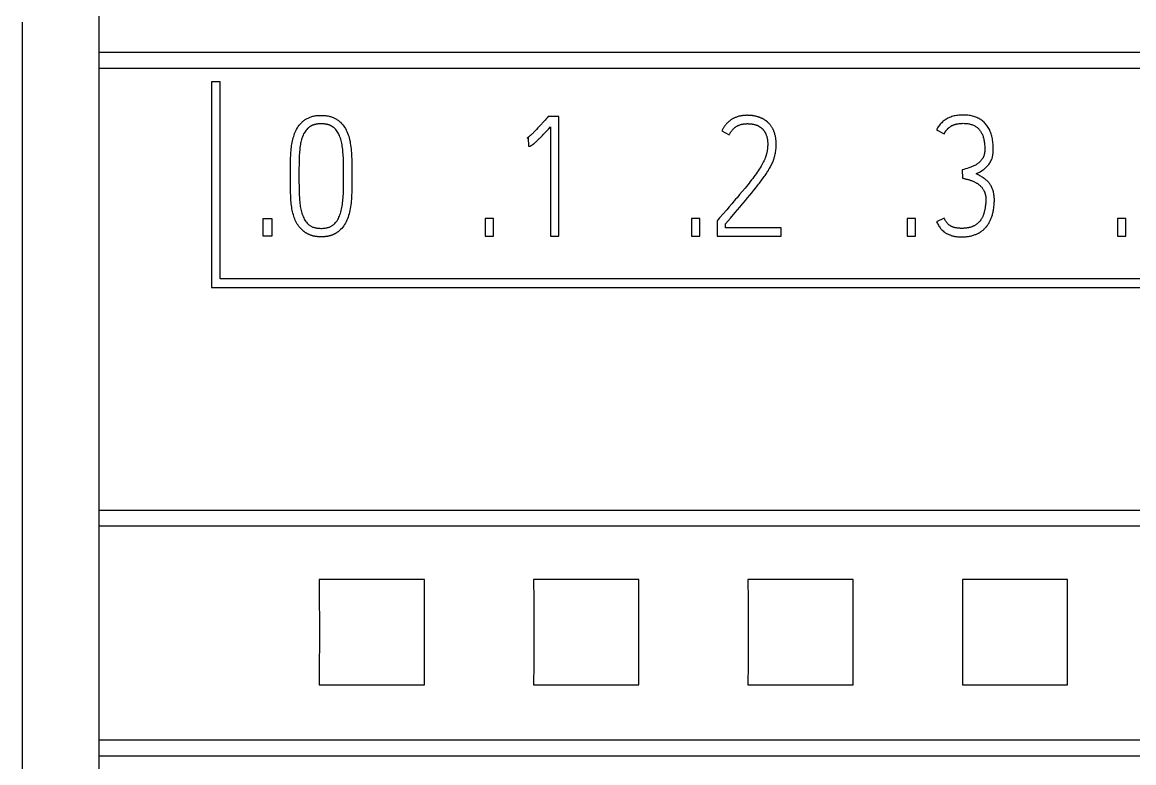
# Model space of a CAD drawing. Header units: inches. Extents: x 9000 to 22395, y 8106 to 17135.
# Drawn here: x 10190 to 10218.8, y 8414.75 to 8433.94 of the extents above; entities that cross this region are included whole.
import ezdxf

# ---------------------------------------------------------------- set-up
doc = ezdxf.new("R2010")
doc.units = ezdxf.units.IN
doc.header["$MEASUREMENT"] = 0
doc.layers.add('20000_FRONT_O', color=7, linetype='Continuous')
doc.layers.add('20500_FRONT_O_LABELING', color=7, linetype='Continuous')

# ---------------------------------------------------------------- blocks, each defined once
blk = doc.blocks.new('A$C21A67833')
at = {"layer": '20000_FRONT_O', "linetype": 'Continuous'}
for p, q in [((61.021, 22.835), (61.021, 76.112)), ((107.764, 61.783), (61.021, 61.783)), ((107.764, 61.595), (61.021, 61.595)), ((62.43, 61.443), (62.33, 61.443)), ((62.33, 61.443), (62.33, 59.043)), ((62.43, 59.143), (62.43, 61.443)), ((85.74, 59.143), (62.43, 59.143)), ((62.33, 59.043), (85.84, 59.043)), ((110, 56.444), (61.021, 56.444)), ((110, 56.258), (61.021, 56.258)), ((64.814, 55.638), (63.586, 55.638)), ((67.314, 55.638), (66.086, 55.638)), ((69.814, 55.638), (68.586, 55.638)), ((72.314, 55.638), (71.086, 55.638)), ((63.586, 54.41), (64.814, 54.41)), ((66.086, 54.41), (67.314, 54.41)), ((68.586, 54.41), (69.814, 54.41)), ((71.086, 54.41), (72.314, 54.41)), ((110, 53.765), (61.021, 53.765)), ((110, 53.578), (61.021, 53.578))]:
    blk.add_line(p, q, dxfattribs=at)
for points in [[(60.122, 62.136), (60.123, 54.044), (60.123, 45.952), (60.122, 37.86)], [(63.586, 55.638), (63.587, 55.396), (63.588, 55.149), (63.588, 54.899), (63.587, 54.652), (63.586, 54.41)], [(64.814, 54.41), (64.813, 54.652), (64.813, 54.899), (64.813, 55.149), (64.813, 55.396), (64.814, 55.638)], [(66.086, 55.638), (66.087, 55.396), (66.088, 55.149), (66.088, 54.899), (66.087, 54.652), (66.086, 54.41)], [(67.314, 54.41), (67.313, 54.652), (67.313, 54.899), (67.313, 55.149), (67.313, 55.396), (67.314, 55.638)], [(68.586, 55.638), (68.587, 55.396), (68.588, 55.149), (68.588, 54.899), (68.587, 54.652), (68.586, 54.41)], [(69.814, 54.41), (69.813, 54.652), (69.813, 54.899), (69.813, 55.149), (69.813, 55.396), (69.814, 55.638)], [(71.086, 55.638), (71.087, 55.396), (71.088, 55.149), (71.088, 54.899), (71.087, 54.652), (71.086, 54.41)], [(72.314, 54.41), (72.313, 54.652), (72.313, 54.899), (72.313, 55.149), (72.313, 55.396), (72.314, 55.638)]]:
    blk.add_lwpolyline(points, dxfattribs=at)
at = {"layer": '20500_FRONT_O_LABELING', "linetype": 'Continuous'}
for p, q in [((66.168, 60.937), (66.152, 60.92)), ((66.201, 60.973), (66.168, 60.937)), ((66.222, 60.996), (66.201, 60.973)), ((66.257, 61.035), (66.243, 61.02)), ((66.379, 61.035), (66.257, 61.035)), ((66.379, 59.641), (66.379, 61.035)), ((66.102, 60.867), (66.092, 60.858)), ((66.111, 60.877), (66.102, 60.867)), ((66.121, 60.887), (66.111, 60.877)), ((66.136, 60.903), (66.121, 60.887)), ((66.152, 60.92), (66.136, 60.903)), ((66.166, 60.793), (66.178, 60.805)), ((66.178, 60.805), (66.19, 60.817)), ((66.19, 60.817), (66.203, 60.831)), ((66.203, 60.831), (66.218, 60.846)), ((66.218, 60.846), (66.238, 60.867)), ((66.238, 60.867), (66.259, 60.89)), ((66.259, 60.89), (66.282, 60.915)), ((66.282, 60.915), (66.282, 59.641)), ((68.28, 60.87), (68.368, 60.825)), ((70.785, 60.88), (70.874, 60.835)), ((66.01, 60.785), (66.022, 60.789)), ((66.022, 60.789), (66.028, 60.69)), ((66.112, 60.741), (66.118, 60.746)), ((66.118, 60.746), (66.123, 60.751)), ((66.123, 60.751), (66.129, 60.757)), ((66.129, 60.757), (66.135, 60.763)), ((66.135, 60.763), (66.142, 60.769)), ((66.152, 60.779), (66.159, 60.786)), ((66.159, 60.786), (66.166, 60.793)), ((63.35, 60.474), (63.349, 60.433)), ((63.349, 60.433), (63.349, 60.39)), ((71.082, 60.414), (71.088, 60.317)), ((63.25, 60.35), (63.25, 60.397)), ((63.25, 60.302), (63.25, 60.35)), ((63.349, 60.325), (63.349, 60.281)), ((63.251, 60.187), (63.251, 60.232)), ((63.252, 60.143), (63.251, 60.187)), ((63.868, 60.196), (63.869, 60.241)), ((68.553, 60.202), (68.489, 60.126)), ((68.606, 60.119), (68.63, 60.148)), ((68.63, 60.148), (68.654, 60.177)), ((68.654, 60.177), (68.676, 60.205)), ((68.442, 60.071), (68.396, 60.017)), ((68.53, 60.028), (68.556, 60.059)), ((68.556, 60.059), (68.581, 60.089)), ((68.581, 60.089), (68.606, 60.119)), ((68.338, 59.949), (68.255, 59.854)), ((68.367, 59.982), (68.338, 59.949)), ((68.396, 60.017), (68.367, 59.982)), ((68.381, 59.853), (68.436, 59.918)), ((62.933, 59.847), (63.032, 59.847)), ((62.933, 59.643), (62.933, 59.847)), ((63.032, 59.847), (63.032, 59.643)), ((65.62, 59.847), (65.521, 59.847)), ((65.521, 59.847), (65.521, 59.643)), ((65.62, 59.643), (65.62, 59.847)), ((68.026, 59.847), (67.927, 59.847)), ((67.927, 59.847), (67.927, 59.643)), ((68.026, 59.643), (68.026, 59.847)), ((68.239, 59.835), (68.228, 59.821)), ((68.228, 59.821), (68.228, 59.643)), ((68.255, 59.854), (68.239, 59.835)), ((68.325, 59.787), (68.381, 59.853)), ((68.325, 59.74), (68.325, 59.787)), ((70.54, 59.847), (70.441, 59.847)), ((70.441, 59.847), (70.441, 59.643)), ((70.54, 59.643), (70.54, 59.847)), ((70.874, 59.85), (70.785, 59.81)), ((72.994, 59.847), (72.895, 59.847)), ((72.895, 59.847), (72.895, 59.643)), ((72.994, 59.643), (72.994, 59.847)), ((63.032, 59.643), (62.933, 59.643)), ((65.521, 59.643), (65.62, 59.643)), ((66.282, 59.641), (66.379, 59.641)), ((67.927, 59.643), (68.026, 59.643)), ((68.228, 59.643), (68.973, 59.643)), ((68.973, 59.74), (68.325, 59.74)), ((68.973, 59.643), (68.973, 59.74)), ((70.441, 59.643), (70.54, 59.643)), ((72.895, 59.643), (72.994, 59.643))]:
    blk.add_line(p, q, dxfattribs=at)
for points in [[(63.306, 60.853), (63.313, 60.87), (63.322, 60.887), (63.331, 60.904), (63.342, 60.92), (63.353, 60.935), (63.365, 60.949), (63.378, 60.963), (63.385, 60.97), (63.392, 60.977), (63.399, 60.983), (63.407, 60.989), (63.414, 60.994), (63.422, 61), (63.43, 61.005), (63.438, 61.01), (63.446, 61.014), (63.455, 61.019), (63.464, 61.023), (63.472, 61.026), (63.481, 61.03), (63.491, 61.033), (63.5, 61.036), (63.51, 61.039), (63.519, 61.041), (63.529, 61.043), (63.54, 61.045), (63.55, 61.047), (63.56, 61.048), (63.571, 61.049), (63.582, 61.05), (63.593, 61.05), (63.616, 61.05), (63.627, 61.05), (63.638, 61.05), (63.649, 61.049), (63.66, 61.048), (63.67, 61.046), (63.68, 61.045), (63.69, 61.043), (63.7, 61.041), (63.71, 61.038), (63.72, 61.036), (63.729, 61.033), (63.738, 61.029), (63.747, 61.026), (63.756, 61.022), (63.765, 61.018), (63.773, 61.014), (63.781, 61.009), (63.789, 61.004), (63.797, 60.999), (63.805, 60.994), (63.813, 60.988), (63.82, 60.982), (63.827, 60.976), (63.834, 60.969), (63.847, 60.956), (63.86, 60.941), (63.872, 60.926), (63.882, 60.911), (63.892, 60.895), (63.901, 60.878), (63.909, 60.861), (63.917, 60.843), (63.923, 60.825), (63.93, 60.806), (63.935, 60.787), (63.94, 60.767), (63.945, 60.747), (63.948, 60.726), (63.952, 60.704), (63.955, 60.683), (63.957, 60.66), (63.96, 60.638), (63.961, 60.614), (63.963, 60.591), (63.964, 60.566), (63.965, 60.542)], [(63.769, 60.895), (63.766, 60.898), (63.763, 60.9), (63.761, 60.903), (63.758, 60.905), (63.755, 60.907), (63.752, 60.91), (63.749, 60.912), (63.746, 60.914), (63.743, 60.916), (63.74, 60.918), (63.737, 60.92), (63.734, 60.922), (63.731, 60.924), (63.728, 60.926), (63.724, 60.927), (63.721, 60.929), (63.717, 60.931), (63.714, 60.932), (63.711, 60.934), (63.707, 60.935), (63.703, 60.936), (63.7, 60.938), (63.696, 60.939), (63.692, 60.94), (63.688, 60.941), (63.685, 60.942), (63.681, 60.943), (63.677, 60.944), (63.673, 60.945), (63.669, 60.946), (63.665, 60.947), (63.661, 60.948), (63.656, 60.948), (63.652, 60.949), (63.648, 60.949), (63.644, 60.95), (63.639, 60.95), (63.635, 60.951), (63.63, 60.951), (63.626, 60.951), (63.621, 60.951), (63.617, 60.951), (63.612, 60.952), (63.607, 60.952), (63.602, 60.951), (63.598, 60.951), (63.593, 60.951), (63.589, 60.951), (63.584, 60.951), (63.58, 60.95), (63.576, 60.95), (63.571, 60.95), (63.567, 60.949), (63.563, 60.948), (63.559, 60.948), (63.554, 60.947), (63.55, 60.946), (63.546, 60.946), (63.542, 60.945), (63.539, 60.944), (63.535, 60.943), (63.531, 60.942), (63.527, 60.941), (63.523, 60.94), (63.52, 60.938), (63.516, 60.937), (63.513, 60.936), (63.509, 60.935), (63.506, 60.933), (63.502, 60.932), (63.499, 60.93), (63.496, 60.928), (63.493, 60.927), (63.489, 60.925), (63.486, 60.923), (63.483, 60.922), (63.48, 60.92), (63.477, 60.918), (63.474, 60.916), (63.471, 60.914), (63.468, 60.912), (63.466, 60.909), (63.463, 60.907), (63.46, 60.905), (63.458, 60.903), (63.455, 60.9), (63.452, 60.898), (63.45, 60.895)], [(66.243, 61.02), (66.233, 61.008), (66.222, 60.996)], [(68.759, 61.01), (68.754, 61.012), (68.749, 61.015), (68.744, 61.017), (68.738, 61.019), (68.733, 61.022), (68.727, 61.024), (68.722, 61.026), (68.716, 61.028), (68.71, 61.03), (68.704, 61.032), (68.698, 61.034), (68.691, 61.036), (68.685, 61.038), (68.679, 61.039), (68.672, 61.041), (68.665, 61.042), (68.658, 61.044), (68.651, 61.045), (68.644, 61.046), (68.637, 61.047), (68.629, 61.048), (68.622, 61.049), (68.614, 61.049), (68.606, 61.05), (68.598, 61.05), (68.59, 61.05), (68.582, 61.051), (68.573, 61.051), (68.565, 61.05), (68.557, 61.05), (68.548, 61.05), (68.54, 61.049), (68.532, 61.048), (68.524, 61.047), (68.517, 61.046), (68.509, 61.045), (68.501, 61.044), (68.494, 61.042), (68.486, 61.04), (68.479, 61.039), (68.472, 61.037), (68.465, 61.034), (68.458, 61.032), (68.451, 61.03), (68.444, 61.027), (68.437, 61.024), (68.43, 61.021), (68.424, 61.018), (68.417, 61.015), (68.411, 61.012), (68.405, 61.008), (68.399, 61.004), (68.393, 61.001), (68.387, 60.997), (68.381, 60.993), (68.375, 60.988), (68.369, 60.984), (68.364, 60.979), (68.358, 60.974), (68.353, 60.969), (68.348, 60.964), (68.342, 60.959), (68.337, 60.954), (68.332, 60.948), (68.328, 60.943), (68.323, 60.937), (68.318, 60.931), (68.313, 60.925), (68.309, 60.918), (68.305, 60.912), (68.3, 60.905), (68.296, 60.898), (68.292, 60.892), (68.288, 60.885), (68.284, 60.877), (68.28, 60.87)], [(68.368, 60.825), (68.37, 60.831), (68.374, 60.836), (68.377, 60.842), (68.38, 60.847), (68.383, 60.852), (68.386, 60.857), (68.39, 60.862), (68.393, 60.867), (68.397, 60.871), (68.401, 60.876), (68.404, 60.88), (68.408, 60.884), (68.412, 60.889), (68.416, 60.893), (68.42, 60.896), (68.424, 60.9), (68.428, 60.904), (68.433, 60.907), (68.437, 60.911), (68.441, 60.914), (68.446, 60.917), (68.45, 60.92), (68.455, 60.923), (68.46, 60.925), (68.465, 60.928), (68.469, 60.931), (68.474, 60.933), (68.479, 60.935), (68.484, 60.937), (68.49, 60.939), (68.495, 60.941), (68.5, 60.943), (68.506, 60.944), (68.511, 60.946), (68.517, 60.947), (68.522, 60.948), (68.528, 60.949), (68.534, 60.95), (68.54, 60.951), (68.545, 60.952), (68.551, 60.952), (68.558, 60.953), (68.564, 60.953), (68.57, 60.953), (68.576, 60.954), (68.583, 60.954), (68.589, 60.953), (68.595, 60.953), (68.601, 60.953), (68.607, 60.952), (68.613, 60.952), (68.619, 60.951), (68.624, 60.951), (68.63, 60.95), (68.636, 60.949), (68.641, 60.948), (68.647, 60.947), (68.652, 60.946), (68.657, 60.945), (68.662, 60.943), (68.667, 60.942), (68.672, 60.941), (68.677, 60.939), (68.682, 60.937), (68.687, 60.936), (68.692, 60.934), (68.696, 60.932), (68.701, 60.93), (68.705, 60.928), (68.709, 60.925), (68.714, 60.923), (68.718, 60.921), (68.722, 60.918), (68.726, 60.916), (68.73, 60.913), (68.734, 60.91), (68.738, 60.907), (68.741, 60.904), (68.745, 60.901), (68.748, 60.898), (68.752, 60.895), (68.755, 60.892), (68.758, 60.888), (68.762, 60.885), (68.765, 60.881), (68.768, 60.878), (68.771, 60.874), (68.773, 60.87)], [(68.816, 60.97), (68.814, 60.972), (68.812, 60.974), (68.81, 60.976), (68.808, 60.977), (68.806, 60.979), (68.804, 60.981), (68.802, 60.983), (68.799, 60.984), (68.797, 60.986), (68.795, 60.988), (68.792, 60.989), (68.79, 60.991), (68.788, 60.993), (68.785, 60.994), (68.783, 60.996), (68.78, 60.998), (68.778, 60.999), (68.775, 61.001), (68.772, 61.002), (68.77, 61.004), (68.767, 61.005), (68.764, 61.007), (68.762, 61.008), (68.759, 61.01)], [(68.882, 60.524), (68.884, 60.53), (68.886, 60.535), (68.888, 60.541), (68.89, 60.547), (68.892, 60.553), (68.893, 60.559), (68.895, 60.565), (68.897, 60.571), (68.898, 60.577), (68.9, 60.583), (68.903, 60.596), (68.905, 60.609), (68.908, 60.622), (68.91, 60.635), (68.911, 60.648), (68.913, 60.662), (68.914, 60.675), (68.915, 60.689), (68.915, 60.702), (68.915, 60.716), (68.915, 60.723), (68.915, 60.729), (68.914, 60.736), (68.914, 60.743), (68.914, 60.75), (68.913, 60.757), (68.912, 60.763), (68.911, 60.77), (68.911, 60.777), (68.91, 60.784), (68.909, 60.79), (68.907, 60.797), (68.906, 60.804), (68.905, 60.811), (68.903, 60.817), (68.901, 60.824), (68.9, 60.831), (68.898, 60.837), (68.896, 60.844), (68.894, 60.85), (68.891, 60.857), (68.889, 60.863), (68.886, 60.87), (68.884, 60.876), (68.881, 60.882), (68.878, 60.888), (68.875, 60.894), (68.871, 60.9), (68.868, 60.906), (68.864, 60.912), (68.861, 60.918), (68.857, 60.924), (68.853, 60.929), (68.848, 60.935), (68.844, 60.941), (68.839, 60.946), (68.833, 60.952), (68.828, 60.958), (68.822, 60.964), (68.816, 60.97)], [(71.249, 60.369), (71.267, 60.379), (71.286, 60.389), (71.304, 60.399), (71.322, 60.411), (71.331, 60.417), (71.339, 60.423), (71.348, 60.43), (71.356, 60.437), (71.364, 60.445), (71.372, 60.453), (71.38, 60.461), (71.388, 60.47), (71.395, 60.479), (71.402, 60.488), (71.408, 60.498), (71.414, 60.509), (71.42, 60.519), (71.425, 60.531), (71.43, 60.542), (71.432, 60.548), (71.434, 60.555), (71.436, 60.561), (71.438, 60.568), (71.439, 60.575), (71.441, 60.582), (71.442, 60.589), (71.443, 60.596), (71.444, 60.604), (71.445, 60.612), (71.446, 60.62), (71.446, 60.628), (71.447, 60.636), (71.447, 60.645), (71.447, 60.654), (71.447, 60.662), (71.447, 60.68), (71.446, 60.697), (71.445, 60.714), (71.443, 60.73), (71.442, 60.746), (71.439, 60.762), (71.437, 60.777), (71.433, 60.792), (71.43, 60.807), (71.426, 60.821), (71.422, 60.835), (71.417, 60.848), (71.412, 60.861), (71.406, 60.873), (71.401, 60.885), (71.394, 60.897), (71.388, 60.909), (71.381, 60.92), (71.373, 60.93), (71.365, 60.94), (71.357, 60.95), (71.348, 60.96), (71.339, 60.969), (71.33, 60.977), (71.321, 60.985), (71.311, 60.993), (71.3, 61), (71.29, 61.007), (71.279, 61.013), (71.267, 61.019), (71.256, 61.024), (71.244, 61.029), (71.231, 61.034), (71.219, 61.038), (71.206, 61.042), (71.192, 61.045), (71.179, 61.048), (71.165, 61.05), (71.15, 61.052), (71.136, 61.053), (71.121, 61.054), (71.105, 61.054), (71.09, 61.054), (71.074, 61.054), (71.059, 61.053), (71.044, 61.052), (71.03, 61.05), (71.016, 61.048), (71.002, 61.046), (70.989, 61.043), (70.976, 61.039), (70.963, 61.035), (70.95, 61.031), (70.938, 61.026), (70.927, 61.021), (70.915, 61.016), (70.904, 61.01), (70.894, 61.003), (70.883, 60.996), (70.873, 60.989), (70.863, 60.981), (70.854, 60.973), (70.845, 60.964), (70.836, 60.955), (70.828, 60.946), (70.82, 60.936), (70.812, 60.926), (70.805, 60.915), (70.798, 60.904), (70.791, 60.892), (70.785, 60.88)], [(70.874, 60.835), (70.876, 60.838), (70.877, 60.841), (70.879, 60.844), (70.881, 60.847), (70.882, 60.85), (70.884, 60.853), (70.886, 60.856), (70.887, 60.858), (70.889, 60.861), (70.891, 60.864), (70.893, 60.866), (70.894, 60.869), (70.896, 60.871), (70.898, 60.874), (70.9, 60.876), (70.902, 60.878), (70.904, 60.881), (70.906, 60.883), (70.907, 60.885), (70.909, 60.887), (70.911, 60.89), (70.913, 60.892), (70.915, 60.894), (70.917, 60.896), (70.919, 60.898), (70.922, 60.9), (70.924, 60.902), (70.926, 60.903), (70.928, 60.905), (70.93, 60.907), (70.934, 60.91), (70.939, 60.914), (70.943, 60.917), (70.947, 60.92), (70.952, 60.923), (70.956, 60.925), (70.961, 60.928), (70.965, 60.93), (70.97, 60.933), (70.974, 60.935), (70.979, 60.937), (70.984, 60.938), (70.988, 60.94), (70.993, 60.942), (70.997, 60.943), (71.002, 60.945), (71.007, 60.946), (71.012, 60.948), (71.016, 60.949), (71.021, 60.95), (71.026, 60.951), (71.031, 60.952), (71.036, 60.953)], [(71.036, 60.953), (71.048, 60.954), (71.06, 60.956), (71.072, 60.957), (71.083, 60.957), (71.095, 60.958), (71.106, 60.957), (71.118, 60.957), (71.128, 60.956), (71.139, 60.955), (71.15, 60.954), (71.16, 60.952), (71.17, 60.95), (71.179, 60.948), (71.189, 60.945), (71.198, 60.942), (71.206, 60.939), (71.215, 60.935), (71.223, 60.931), (71.231, 60.927), (71.239, 60.922), (71.246, 60.917), (71.254, 60.912), (71.261, 60.907), (71.267, 60.901), (71.274, 60.895), (71.28, 60.888), (71.286, 60.881), (71.291, 60.874), (71.297, 60.867), (71.302, 60.859), (71.307, 60.851), (71.311, 60.843), (71.316, 60.834), (71.32, 60.825), (71.323, 60.816), (71.327, 60.806), (71.33, 60.796), (71.333, 60.786), (71.336, 60.775), (71.338, 60.764), (71.34, 60.753), (71.342, 60.742), (71.344, 60.73), (71.345, 60.718), (71.346, 60.705), (71.347, 60.692), (71.348, 60.679), (71.348, 60.666), (71.348, 60.652), (71.348, 60.645), (71.348, 60.639), (71.347, 60.632), (71.347, 60.626), (71.346, 60.62), (71.345, 60.614), (71.344, 60.608), (71.343, 60.602), (71.342, 60.596), (71.34, 60.591), (71.339, 60.585), (71.337, 60.58), (71.335, 60.575), (71.333, 60.57), (71.331, 60.565), (71.329, 60.561), (71.327, 60.556), (71.324, 60.552), (71.319, 60.543), (71.313, 60.535), (71.307, 60.527), (71.301, 60.519), (71.294, 60.512), (71.287, 60.505), (71.28, 60.498), (71.272, 60.492), (71.264, 60.486), (71.256, 60.481), (71.248, 60.475), (71.239, 60.47), (71.23, 60.466), (71.221, 60.461), (71.212, 60.457), (71.202, 60.453), (71.193, 60.449), (71.183, 60.445), (71.162, 60.438), (71.142, 60.432), (71.122, 60.426), (71.102, 60.42), (71.082, 60.414)], [(63.25, 60.397), (63.25, 60.444), (63.251, 60.467), (63.251, 60.49), (63.251, 60.512), (63.252, 60.534), (63.252, 60.555), (63.253, 60.577), (63.254, 60.598), (63.256, 60.618), (63.257, 60.639), (63.259, 60.659), (63.262, 60.678), (63.264, 60.697), (63.267, 60.716), (63.271, 60.735), (63.275, 60.753), (63.279, 60.77), (63.283, 60.787), (63.288, 60.804), (63.294, 60.821), (63.299, 60.837), (63.306, 60.853)], [(63.45, 60.895), (63.441, 60.886), (63.433, 60.876), (63.425, 60.866), (63.418, 60.855), (63.411, 60.844), (63.404, 60.833), (63.399, 60.821), (63.393, 60.808), (63.388, 60.795), (63.384, 60.782), (63.38, 60.768), (63.376, 60.754), (63.372, 60.739), (63.369, 60.724), (63.366, 60.709), (63.364, 60.693), (63.361, 60.676), (63.359, 60.66), (63.358, 60.643), (63.356, 60.625), (63.355, 60.607), (63.353, 60.589), (63.353, 60.571), (63.352, 60.552), (63.351, 60.533), (63.351, 60.514), (63.35, 60.474)], [(63.869, 60.382), (63.869, 60.405), (63.869, 60.428), (63.869, 60.45), (63.869, 60.472), (63.868, 60.494), (63.868, 60.515), (63.867, 60.536), (63.867, 60.557), (63.866, 60.577), (63.864, 60.596), (63.863, 60.616), (63.862, 60.635), (63.86, 60.653), (63.858, 60.672), (63.855, 60.69), (63.853, 60.707), (63.85, 60.724), (63.846, 60.74), (63.842, 60.756), (63.838, 60.771), (63.833, 60.786), (63.828, 60.8), (63.822, 60.814), (63.816, 60.827), (63.809, 60.84), (63.802, 60.852), (63.794, 60.863), (63.786, 60.874), (63.778, 60.885), (63.769, 60.895)], [(66.092, 60.858), (66.083, 60.849), (66.079, 60.844), (66.075, 60.84), (66.07, 60.836), (66.066, 60.832), (66.062, 60.828), (66.058, 60.824), (66.054, 60.821), (66.05, 60.817), (66.047, 60.814), (66.043, 60.811), (66.039, 60.808), (66.036, 60.805), (66.033, 60.802), (66.03, 60.8), (66.027, 60.797), (66.024, 60.795), (66.022, 60.793), (66.02, 60.791), (66.017, 60.789), (66.015, 60.788), (66.014, 60.787), (66.012, 60.786), (66.01, 60.785)], [(68.773, 60.87), (68.777, 60.865), (68.78, 60.86), (68.783, 60.855), (68.786, 60.85), (68.789, 60.845), (68.791, 60.84), (68.794, 60.834), (68.796, 60.829), (68.798, 60.823), (68.8, 60.818), (68.802, 60.812), (68.804, 60.806), (68.806, 60.8), (68.807, 60.795), (68.808, 60.789), (68.81, 60.783), (68.811, 60.777), (68.812, 60.771), (68.813, 60.764), (68.813, 60.758), (68.814, 60.752), (68.815, 60.746), (68.815, 60.74), (68.816, 60.734), (68.816, 60.727), (68.816, 60.721), (68.816, 60.715), (68.816, 60.708), (68.816, 60.702), (68.816, 60.696), (68.815, 60.689), (68.815, 60.683), (68.815, 60.677), (68.814, 60.671), (68.813, 60.664), (68.813, 60.658), (68.812, 60.652), (68.811, 60.646), (68.81, 60.64), (68.809, 60.634), (68.808, 60.628), (68.807, 60.622), (68.805, 60.616), (68.804, 60.61), (68.803, 60.605), (68.801, 60.599), (68.8, 60.594), (68.798, 60.588), (68.797, 60.583), (68.795, 60.578), (68.794, 60.572), (68.792, 60.567), (68.791, 60.562), (68.789, 60.557)], [(66.028, 60.69), (66.028, 60.69), (66.029, 60.69), (66.029, 60.69), (66.029, 60.69), (66.03, 60.69), (66.03, 60.69), (66.03, 60.69), (66.031, 60.69), (66.031, 60.69), (66.031, 60.69), (66.032, 60.69), (66.032, 60.69), (66.032, 60.69), (66.033, 60.69), (66.033, 60.69), (66.034, 60.69), (66.034, 60.69), (66.034, 60.69), (66.035, 60.69), (66.035, 60.69), (66.036, 60.69), (66.036, 60.69), (66.036, 60.69), (66.037, 60.69), (66.037, 60.691), (66.038, 60.691), (66.038, 60.691), (66.039, 60.691), (66.039, 60.691), (66.039, 60.691), (66.04, 60.691), (66.04, 60.691), (66.041, 60.691), (66.041, 60.691), (66.042, 60.692), (66.042, 60.692), (66.043, 60.692), (66.043, 60.692), (66.044, 60.692), (66.044, 60.692), (66.045, 60.692), (66.045, 60.692), (66.046, 60.693), (66.046, 60.693), (66.047, 60.693), (66.047, 60.693), (66.048, 60.693), (66.048, 60.693)], [(66.048, 60.693), (66.049, 60.694), (66.05, 60.694), (66.051, 60.694), (66.053, 60.695), (66.054, 60.696), (66.055, 60.696), (66.056, 60.697), (66.058, 60.698), (66.059, 60.698), (66.061, 60.699), (66.062, 60.7), (66.064, 60.701), (66.065, 60.702), (66.067, 60.703), (66.069, 60.705), (66.07, 60.706), (66.072, 60.707), (66.074, 60.708), (66.076, 60.71), (66.078, 60.711), (66.08, 60.713), (66.082, 60.714), (66.084, 60.716), (66.086, 60.718), (66.088, 60.719), (66.09, 60.721), (66.092, 60.723), (66.095, 60.725), (66.097, 60.727), (66.099, 60.729), (66.102, 60.731), (66.104, 60.733), (66.107, 60.736), (66.112, 60.741)], [(66.142, 60.769), (66.145, 60.772), (66.152, 60.779)], [(63.965, 60.542), (63.965, 60.491), (63.966, 60.465), (63.966, 60.439), (63.966, 60.412), (63.966, 60.385), (63.967, 60.358)], [(68.789, 60.557), (68.787, 60.551), (68.784, 60.545), (68.781, 60.538), (68.778, 60.531), (68.775, 60.525), (68.772, 60.518), (68.769, 60.51), (68.765, 60.503), (68.761, 60.496), (68.757, 60.488), (68.752, 60.48), (68.748, 60.472), (68.743, 60.464), (68.738, 60.456), (68.728, 60.439), (68.717, 60.422), (68.705, 60.405), (68.693, 60.388), (68.681, 60.37), (68.668, 60.352), (68.655, 60.334), (68.641, 60.315), (68.628, 60.297), (68.613, 60.278), (68.599, 60.259), (68.584, 60.24), (68.568, 60.221), (68.553, 60.202)], [(68.676, 60.205), (68.688, 60.219), (68.698, 60.233), (68.709, 60.247), (68.719, 60.26), (68.73, 60.273), (68.739, 60.286), (68.749, 60.299), (68.758, 60.312), (68.767, 60.325), (68.776, 60.337), (68.785, 60.35), (68.793, 60.362), (68.802, 60.374), (68.809, 60.386), (68.817, 60.398), (68.824, 60.409), (68.831, 60.421), (68.838, 60.432), (68.844, 60.443), (68.85, 60.454), (68.855, 60.464), (68.861, 60.475), (68.866, 60.485), (68.87, 60.495), (68.874, 60.505), (68.878, 60.515), (68.882, 60.524)], [(63.251, 60.232), (63.25, 60.278), (63.25, 60.302)], [(63.349, 60.39), (63.349, 60.369), (63.349, 60.325)], [(63.349, 60.281), (63.349, 60.26), (63.35, 60.239), (63.35, 60.218), (63.35, 60.197), (63.351, 60.176), (63.351, 60.156), (63.352, 60.136), (63.353, 60.117), (63.354, 60.097), (63.355, 60.078), (63.357, 60.06), (63.358, 60.042), (63.361, 60.024), (63.363, 60.006), (63.365, 59.989), (63.368, 59.973), (63.372, 59.956), (63.375, 59.941), (63.379, 59.925), (63.383, 59.91), (63.388, 59.896), (63.393, 59.882)], [(63.967, 60.358), (63.967, 60.303), (63.966, 60.276), (63.966, 60.249), (63.966, 60.223), (63.966, 60.197), (63.965, 60.172), (63.965, 60.147), (63.964, 60.122), (63.963, 60.098), (63.962, 60.074), (63.96, 60.051), (63.958, 60.028), (63.955, 60.006), (63.952, 59.984), (63.948, 59.963), (63.944, 59.942), (63.94, 59.921), (63.935, 59.901), (63.929, 59.882), (63.923, 59.863), (63.916, 59.845), (63.908, 59.827), (63.9, 59.81), (63.891, 59.793), (63.882, 59.777), (63.871, 59.761), (63.86, 59.747), (63.848, 59.732), (63.835, 59.719)], [(63.869, 60.241), (63.869, 60.264), (63.869, 60.287), (63.87, 60.311), (63.87, 60.334), (63.869, 60.382)], [(70.785, 59.81), (70.79, 59.8), (70.795, 59.79), (70.8, 59.78), (70.806, 59.769), (70.812, 59.759), (70.819, 59.749), (70.826, 59.739), (70.833, 59.729), (70.842, 59.719), (70.851, 59.71), (70.861, 59.702), (70.871, 59.693), (70.877, 59.689), (70.883, 59.685), (70.889, 59.681), (70.895, 59.677), (70.901, 59.674), (70.907, 59.67), (70.914, 59.667), (70.921, 59.664), (70.928, 59.661), (70.935, 59.658), (70.942, 59.655), (70.95, 59.652), (70.957, 59.649), (70.965, 59.647), (70.974, 59.645), (70.982, 59.643), (70.991, 59.641), (71, 59.639), (71.009, 59.638), (71.019, 59.636), (71.029, 59.635), (71.039, 59.635), (71.049, 59.634), (71.06, 59.633), (71.071, 59.633), (71.082, 59.633), (71.094, 59.633), (71.105, 59.634), (71.116, 59.634), (71.126, 59.635), (71.137, 59.636), (71.147, 59.638), (71.158, 59.639), (71.168, 59.641), (71.178, 59.643), (71.187, 59.645), (71.197, 59.647), (71.206, 59.65), (71.216, 59.652), (71.225, 59.655), (71.234, 59.659), (71.242, 59.662), (71.251, 59.666), (71.26, 59.669), (71.268, 59.673), (71.276, 59.678), (71.284, 59.682), (71.292, 59.687), (71.299, 59.692), (71.307, 59.697), (71.314, 59.702), (71.321, 59.708), (71.328, 59.713), (71.335, 59.719), (71.342, 59.726), (71.348, 59.732), (71.354, 59.739), (71.36, 59.745), (71.366, 59.752), (71.372, 59.76), (71.378, 59.767), (71.383, 59.775), (71.388, 59.782), (71.393, 59.79), (71.398, 59.799), (71.403, 59.807), (71.407, 59.815), (71.412, 59.824), (71.416, 59.833), (71.42, 59.842), (71.423, 59.851), (71.427, 59.861), (71.43, 59.87), (71.433, 59.88), (71.436, 59.89), (71.439, 59.9), (71.442, 59.911), (71.444, 59.921), (71.446, 59.932), (71.449, 59.943), (71.45, 59.954), (71.452, 59.966), (71.454, 59.977), (71.455, 59.989), (71.456, 60.001), (71.457, 60.013), (71.458, 60.025), (71.458, 60.038), (71.459, 60.05), (71.459, 60.063), (71.459, 60.076), (71.458, 60.089), (71.458, 60.101), (71.457, 60.113), (71.455, 60.125), (71.453, 60.137), (71.451, 60.148), (71.449, 60.159), (71.446, 60.169), (71.442, 60.18), (71.439, 60.189), (71.435, 60.199), (71.431, 60.209), (71.426, 60.218), (71.422, 60.227), (71.416, 60.235), (71.411, 60.243), (71.405, 60.252), (71.4, 60.259), (71.393, 60.267), (71.387, 60.275), (71.38, 60.282), (71.372, 60.289), (71.365, 60.296), (71.356, 60.303), (71.348, 60.309), (71.339, 60.315), (71.33, 60.322), (71.321, 60.328), (71.311, 60.334), (71.301, 60.34), (71.291, 60.346), (71.281, 60.352), (71.271, 60.357), (71.26, 60.363), (71.249, 60.369)], [(71.088, 60.317), (71.095, 60.316), (71.102, 60.314), (71.109, 60.313), (71.116, 60.311), (71.123, 60.31), (71.13, 60.308), (71.137, 60.306), (71.144, 60.305), (71.151, 60.303), (71.158, 60.301), (71.165, 60.299), (71.172, 60.297), (71.179, 60.294), (71.186, 60.292), (71.193, 60.29), (71.2, 60.287), (71.207, 60.284), (71.213, 60.282), (71.22, 60.279), (71.226, 60.275), (71.233, 60.272), (71.239, 60.269), (71.246, 60.265), (71.252, 60.261), (71.258, 60.258), (71.264, 60.254), (71.27, 60.25), (71.276, 60.245), (71.281, 60.241), (71.287, 60.236), (71.292, 60.231), (71.297, 60.226), (71.302, 60.221), (71.307, 60.216), (71.312, 60.211), (71.316, 60.205), (71.321, 60.199), (71.325, 60.193), (71.329, 60.187), (71.333, 60.181), (71.337, 60.174), (71.338, 60.171), (71.34, 60.168), (71.342, 60.164), (71.343, 60.161), (71.345, 60.157), (71.346, 60.154), (71.347, 60.15), (71.349, 60.147), (71.35, 60.143), (71.351, 60.139), (71.352, 60.136), (71.353, 60.132), (71.354, 60.128), (71.355, 60.124), (71.356, 60.12), (71.356, 60.116), (71.357, 60.112), (71.358, 60.108), (71.358, 60.104), (71.359, 60.1), (71.359, 60.096), (71.359, 60.091), (71.36, 60.087), (71.36, 60.083), (71.36, 60.078), (71.36, 60.074)], [(63.393, 59.882), (63.398, 59.867), (63.405, 59.854), (63.412, 59.84), (63.419, 59.828), (63.427, 59.816), (63.436, 59.804), (63.445, 59.793), (63.456, 59.783), (63.461, 59.778), (63.466, 59.774), (63.472, 59.769), (63.478, 59.765), (63.484, 59.761), (63.491, 59.758), (63.497, 59.754), (63.504, 59.751), (63.511, 59.748), (63.518, 59.746), (63.526, 59.743), (63.534, 59.741), (63.542, 59.739), (63.55, 59.738), (63.558, 59.736), (63.567, 59.735), (63.575, 59.734), (63.584, 59.733), (63.593, 59.733), (63.603, 59.732), (63.612, 59.732), (63.622, 59.732), (63.631, 59.733), (63.64, 59.734), (63.649, 59.734), (63.657, 59.736), (63.666, 59.737), (63.674, 59.739), (63.682, 59.741), (63.69, 59.743), (63.697, 59.745), (63.705, 59.748), (63.712, 59.751), (63.719, 59.754), (63.725, 59.757), (63.732, 59.761), (63.738, 59.765), (63.744, 59.769), (63.75, 59.773), (63.756, 59.778), (63.761, 59.783), (63.766, 59.788), (63.776, 59.799), (63.785, 59.81), (63.794, 59.822), (63.802, 59.835), (63.81, 59.848), (63.816, 59.862), (63.823, 59.876), (63.828, 59.891), (63.834, 59.907), (63.838, 59.923), (63.843, 59.939), (63.847, 59.956), (63.85, 59.974), (63.853, 59.992), (63.856, 60.01), (63.859, 60.029), (63.861, 60.049), (63.863, 60.069), (63.864, 60.089), (63.866, 60.11), (63.867, 60.131), (63.867, 60.152), (63.868, 60.196)], [(63.382, 59.719), (63.37, 59.731), (63.359, 59.743), (63.349, 59.756), (63.339, 59.769), (63.33, 59.783), (63.322, 59.797), (63.314, 59.812), (63.307, 59.827), (63.301, 59.843), (63.295, 59.858), (63.29, 59.875), (63.285, 59.891), (63.28, 59.909), (63.276, 59.926), (63.272, 59.944), (63.268, 59.962), (63.265, 59.981), (63.262, 60), (63.26, 60.019), (63.258, 60.039), (63.256, 60.059), (63.255, 60.08), (63.253, 60.1), (63.253, 60.121), (63.252, 60.143)], [(68.436, 59.918), (68.49, 59.981), (68.53, 60.028)], [(68.489, 60.126), (68.458, 60.089), (68.442, 60.071)], [(71.36, 60.074), (71.36, 60.064), (71.359, 60.054), (71.359, 60.044), (71.359, 60.035), (71.358, 60.025), (71.357, 60.016), (71.356, 60.007), (71.355, 59.998), (71.354, 59.989), (71.353, 59.981), (71.352, 59.972), (71.351, 59.964), (71.349, 59.956), (71.347, 59.948), (71.346, 59.94), (71.344, 59.932), (71.342, 59.924), (71.34, 59.917), (71.338, 59.91), (71.336, 59.903), (71.333, 59.896), (71.331, 59.889), (71.328, 59.882), (71.325, 59.876), (71.323, 59.869), (71.32, 59.863), (71.317, 59.857), (71.314, 59.851), (71.31, 59.845), (71.307, 59.84), (71.303, 59.834), (71.3, 59.829), (71.296, 59.824), (71.292, 59.819), (71.288, 59.814), (71.284, 59.809), (71.28, 59.804), (71.276, 59.8), (71.272, 59.796), (71.267, 59.792), (71.262, 59.788), (71.257, 59.784), (71.252, 59.78), (71.247, 59.776), (71.242, 59.773), (71.237, 59.77), (71.231, 59.766), (71.226, 59.763), (71.22, 59.761), (71.214, 59.758), (71.208, 59.755), (71.202, 59.753), (71.196, 59.75), (71.19, 59.748), (71.183, 59.746), (71.177, 59.744), (71.17, 59.742), (71.163, 59.741), (71.156, 59.739), (71.149, 59.738), (71.142, 59.737), (71.134, 59.736), (71.127, 59.735), (71.119, 59.734), (71.111, 59.733), (71.103, 59.733), (71.095, 59.732), (71.087, 59.732), (71.079, 59.732), (71.071, 59.732), (71.063, 59.732), (71.055, 59.733), (71.047, 59.733), (71.039, 59.734), (71.032, 59.735), (71.025, 59.736), (71.018, 59.737), (71.011, 59.738), (71.004, 59.739), (70.998, 59.741), (70.991, 59.743), (70.985, 59.744), (70.979, 59.746), (70.974, 59.749), (70.968, 59.751), (70.962, 59.753), (70.957, 59.756), (70.952, 59.759), (70.947, 59.761), (70.942, 59.765), (70.938, 59.768), (70.933, 59.771), (70.929, 59.775), (70.924, 59.779), (70.92, 59.783), (70.916, 59.787), (70.912, 59.791), (70.908, 59.796), (70.904, 59.8), (70.9, 59.805), (70.897, 59.81), (70.893, 59.815), (70.89, 59.821), (70.886, 59.826), (70.883, 59.832), (70.88, 59.838), (70.877, 59.844), (70.874, 59.85)], [(63.835, 59.719), (63.831, 59.715), (63.827, 59.711), (63.823, 59.707), (63.819, 59.704), (63.815, 59.7), (63.81, 59.697), (63.806, 59.693), (63.802, 59.69), (63.798, 59.687), (63.793, 59.684), (63.789, 59.681), (63.784, 59.678), (63.78, 59.675), (63.775, 59.673), (63.77, 59.67), (63.765, 59.667), (63.761, 59.665), (63.756, 59.663), (63.751, 59.66), (63.746, 59.658), (63.741, 59.656), (63.736, 59.654), (63.73, 59.652), (63.725, 59.651), (63.72, 59.649), (63.714, 59.647), (63.709, 59.646), (63.703, 59.644), (63.698, 59.643), (63.692, 59.642), (63.687, 59.64), (63.681, 59.639), (63.675, 59.638), (63.669, 59.637), (63.663, 59.637), (63.657, 59.636), (63.651, 59.635), (63.645, 59.635), (63.639, 59.634), (63.633, 59.634), (63.626, 59.634), (63.62, 59.633), (63.614, 59.633), (63.607, 59.633), (63.601, 59.633), (63.594, 59.633), (63.588, 59.634), (63.582, 59.634), (63.576, 59.634), (63.569, 59.635), (63.563, 59.636), (63.557, 59.636), (63.551, 59.637), (63.546, 59.638), (63.54, 59.639), (63.534, 59.64), (63.528, 59.641), (63.523, 59.642), (63.517, 59.643), (63.512, 59.645), (63.506, 59.646), (63.501, 59.648), (63.495, 59.649), (63.49, 59.651), (63.485, 59.653), (63.48, 59.655), (63.475, 59.657), (63.47, 59.659), (63.465, 59.661), (63.46, 59.663), (63.455, 59.666), (63.45, 59.668), (63.445, 59.671), (63.441, 59.673), (63.436, 59.676), (63.432, 59.679), (63.427, 59.681), (63.423, 59.684), (63.418, 59.687), (63.414, 59.69), (63.41, 59.694), (63.406, 59.697), (63.402, 59.7), (63.398, 59.704), (63.394, 59.707), (63.39, 59.711), (63.386, 59.715), (63.382, 59.719)]]:
    blk.add_lwpolyline(points, dxfattribs=at)

msp = doc.modelspace()

# ---------------------------------------------------------------- block references
at = {"xscale": 2.2218, "yscale": 2.2218, "zscale": 2.2218}
msp.add_blockref('A$C21A67833', (10056.419, 8295.882), dxfattribs=at)

doc.saveas('drawing.dxf')
